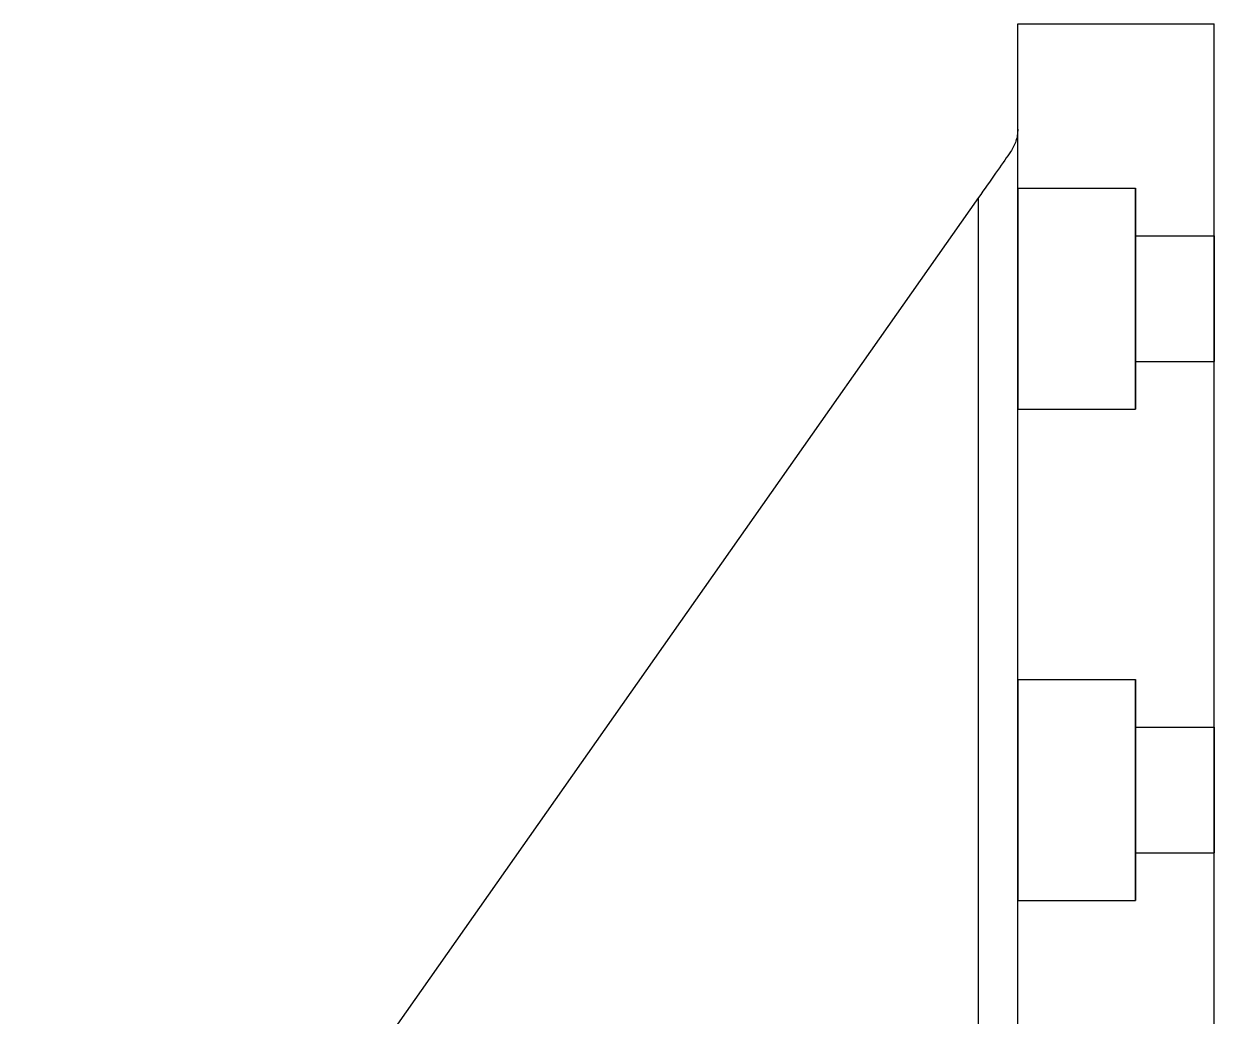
# Model space of a CAD drawing. Header units: millimetres. Extents: x -38 to 69, y -13 to 88.
# Drawn here: x -28.6 to 32, y 37.5 to 88 of the extents above; entities that cross this region are included whole.
import ezdxf

# ---------------------------------------------------------------- set-up
doc = ezdxf.new("R2010")
doc.units = ezdxf.units.MM
doc.layers.add('HIDDEN', color=8, linetype='Continuous')

msp = doc.modelspace()

# ---------------------------------------------------------------- linework, layer by layer
for points in [[(22, 10), (22, 88)], [(22, 88), (32, 88)], [(32, 10), (32, 88)], [(22, 82.632), (21.998, 82.556), (21.994, 82.479), (21.986, 82.403), (21.976, 82.327), (21.963, 82.252), (21.947, 82.177), (21.928, 82.103), (21.907, 82.029), (21.882, 81.957), (21.855, 81.885), (21.825, 81.815), (21.792, 81.746), (21.757, 81.678), (21.719, 81.611), (21.679, 81.546), (21.636, 81.483)], [(22, 82.632), (21.998, 82.556), (21.994, 82.479), (21.986, 82.403), (21.976, 82.327), (21.963, 82.252), (21.947, 82.177), (21.928, 82.103), (21.907, 82.029), (21.882, 81.957), (21.855, 81.885), (21.825, 81.815), (21.792, 81.746), (21.757, 81.678), (21.719, 81.611), (21.679, 81.546), (21.636, 81.483)], [(21.636, 81.483), (21.568, 81.386), (21.496, 81.283), (21.419, 81.173), (21.337, 81.057), (21.252, 80.935), (21.162, 80.807), (21.068, 80.674), (20.971, 80.536), (20.871, 80.394), (20.769, 80.248), (20.664, 80.098), (20.556, 79.945), (20.447, 79.79), (20.336, 79.633), (20.225, 79.474), (20.113, 79.314), (20, 79.154)], [(20, 79.154), (-28.595, 10)], [(20, 10), (20, 79.154)]]:
    msp.add_lwpolyline(points)
at = {"layer": 'HIDDEN'}
for points in [[(22, 10), (22, 88)], [(22, 88), (32, 88)], [(32, 10), (32, 88)], [(22, 82.632), (21.998, 82.556), (21.994, 82.479), (21.986, 82.403), (21.976, 82.327), (21.963, 82.252), (21.947, 82.177), (21.928, 82.103), (21.907, 82.029), (21.882, 81.957), (21.855, 81.885), (21.825, 81.815), (21.792, 81.746), (21.757, 81.678), (21.719, 81.611), (21.679, 81.546), (21.636, 81.483)], [(22, 82.632), (21.998, 82.556), (21.994, 82.479), (21.986, 82.403), (21.976, 82.327), (21.963, 82.252), (21.947, 82.177), (21.928, 82.103), (21.907, 82.029), (21.882, 81.957), (21.855, 81.885), (21.825, 81.815), (21.792, 81.746), (21.757, 81.678), (21.719, 81.611), (21.679, 81.546), (21.636, 81.483)], [(22, 10), (22, 82.632)], [(22, 10), (22, 82.632)], [(22, 10), (22, 82.632)], [(22, 10), (22, 82.632)], [(21.636, 81.483), (21.568, 81.386), (21.496, 81.283), (21.419, 81.173), (21.337, 81.057), (21.252, 80.935), (21.162, 80.807), (21.068, 80.674), (20.971, 80.536), (20.871, 80.394), (20.769, 80.248), (20.664, 80.098), (20.556, 79.945), (20.447, 79.79), (20.336, 79.633), (20.225, 79.474), (20.113, 79.314), (20, 79.154)], [(21.636, 81.483), (21.568, 81.386), (21.496, 81.283), (21.419, 81.173), (21.337, 81.057), (21.252, 80.935), (21.162, 80.807), (21.068, 80.674), (20.971, 80.536), (20.871, 80.394), (20.769, 80.248), (20.664, 80.098), (20.556, 79.945), (20.447, 79.79), (20.336, 79.633), (20.225, 79.474), (20.113, 79.314), (20, 79.154)], [(21.636, 81.483), (21.568, 81.386), (21.496, 81.283), (21.419, 81.173), (21.337, 81.057), (21.252, 80.935), (21.162, 80.807), (21.068, 80.674), (20.971, 80.536), (20.871, 80.394), (20.769, 80.248), (20.664, 80.098), (20.556, 79.945), (20.447, 79.79), (20.336, 79.633), (20.225, 79.474), (20.113, 79.314), (20, 79.154)], [(22, 79.625), (22, 79.59), (22, 79.554), (22, 79.519), (22, 79.484), (22, 79.38), (22, 79.276), (22, 79.172), (22, 79.068), (22, 78.9), (22, 78.733), (22, 78.565), (22, 78.398), (22, 78.175), (22, 77.952), (22, 77.73), (22, 77.507), (22, 77.24), (22, 76.974), (22, 76.707), (22, 76.441), (22, 76.143), (22, 75.846), (22, 75.549), (22, 75.252), (22, 74.939), (22, 74.626), (22, 74.313), (22, 74), (22, 73.687), (22, 73.374), (22, 73.061), (22, 72.748), (22, 72.451), (22, 72.154), (22, 71.857), (22, 71.559), (22, 71.293), (22, 71.026), (22, 70.76), (22, 70.493), (22, 70.27), (22, 70.048), (22, 69.825), (22, 69.602), (22, 69.435), (22, 69.267), (22, 69.1), (22, 68.932), (22, 68.828), (22, 68.724), (22, 68.62), (22, 68.516), (22, 68.481), (22, 68.446), (22, 68.41), (22, 68.375)], [(22, 68.375), (22, 68.41), (22, 68.446), (22, 68.481), (22, 68.516), (22, 68.62), (22, 68.724), (22, 68.828), (22, 68.932), (22, 69.1), (22, 69.267), (22, 69.435), (22, 69.602), (22, 69.825), (22, 70.048), (22, 70.27), (22, 70.493), (22, 70.76), (22, 71.026), (22, 71.293), (22, 71.559), (22, 71.857), (22, 72.154), (22, 72.451), (22, 72.748), (22, 73.061), (22, 73.374), (22, 73.687), (22, 74), (22, 74.313), (22, 74.626), (22, 74.939), (22, 75.252), (22, 75.549), (22, 75.846), (22, 76.143), (22, 76.441), (22, 76.707), (22, 76.974), (22, 77.24), (22, 77.507), (22, 77.73), (22, 77.952), (22, 78.175), (22, 78.398), (22, 78.565), (22, 78.733), (22, 78.9), (22, 79.068), (22, 79.172), (22, 79.276), (22, 79.38), (22, 79.484), (22, 79.519), (22, 79.554), (22, 79.59), (22, 79.625)], [(22, 79.625), (28, 79.625)], [(28, 79.625), (28, 79.59), (28, 79.554), (28, 79.519), (28, 79.484), (28, 79.38), (28, 79.276), (28, 79.172), (28, 79.068), (28, 78.9), (28, 78.733), (28, 78.565), (28, 78.398), (28, 78.175), (28, 77.952), (28, 77.73), (28, 77.507), (28, 77.24), (28, 76.974), (28, 76.707), (28, 76.441), (28, 76.143), (28, 75.846), (28, 75.549), (28, 75.252), (28, 74.939), (28, 74.626), (28, 74.313), (28, 74), (28, 73.687), (28, 73.374), (28, 73.061), (28, 72.748), (28, 72.451), (28, 72.154), (28, 71.857), (28, 71.559), (28, 71.293), (28, 71.026), (28, 70.76), (28, 70.493), (28, 70.27), (28, 70.048), (28, 69.825), (28, 69.602), (28, 69.435), (28, 69.267), (28, 69.1), (28, 68.932), (28, 68.828), (28, 68.724), (28, 68.62), (28, 68.516), (28, 68.481), (28, 68.446), (28, 68.41), (28, 68.375)], [(28, 68.375), (28, 68.41), (28, 68.446), (28, 68.481), (28, 68.516), (28, 68.62), (28, 68.724), (28, 68.828), (28, 68.932), (28, 69.1), (28, 69.267), (28, 69.435), (28, 69.602), (28, 69.825), (28, 70.048), (28, 70.27), (28, 70.493), (28, 70.76), (28, 71.026), (28, 71.293), (28, 71.559), (28, 71.857), (28, 72.154), (28, 72.451), (28, 72.748), (28, 73.061), (28, 73.374), (28, 73.687), (28, 74), (28, 74.313), (28, 74.626), (28, 74.939), (28, 75.252), (28, 75.549), (28, 75.846), (28, 76.143), (28, 76.441), (28, 76.707), (28, 76.974), (28, 77.24), (28, 77.507), (28, 77.73), (28, 77.952), (28, 78.175), (28, 78.398), (28, 78.565), (28, 78.733), (28, 78.9), (28, 79.068), (28, 79.172), (28, 79.276), (28, 79.38), (28, 79.484), (28, 79.519), (28, 79.554), (28, 79.59), (28, 79.625)], [(20, 79.154), (-28.595, 10)], [(20, 79.154), (-28.595, 10)], [(20, 79.154), (-28.595, 10)], [(28, 77.2), (32, 77.2)], [(28, 77.2), (28, 77.18), (28, 77.16), (28, 77.14), (28, 77.12), (28, 77.061), (28, 77.001), (28, 76.942), (28, 76.883), (28, 76.788), (28, 76.692), (28, 76.597), (28, 76.502), (28, 76.375), (28, 76.249), (28, 76.122), (28, 75.995), (28, 75.843), (28, 75.692), (28, 75.54), (28, 75.388), (28, 75.219), (28, 75.05), (28, 74.881), (28, 74.712), (28, 74.534), (28, 74.356), (28, 74.178), (28, 74), (28, 73.822), (28, 73.644), (28, 73.466), (28, 73.288), (28, 73.119), (28, 72.95), (28, 72.781), (28, 72.612), (28, 72.46), (28, 72.308), (28, 72.157), (28, 72.005), (28, 71.878), (28, 71.751), (28, 71.625), (28, 71.498), (28, 71.403), (28, 71.308), (28, 71.212), (28, 71.117), (28, 71.058), (28, 70.999), (28, 70.939), (28, 70.88), (28, 70.86), (28, 70.84), (28, 70.82), (28, 70.8)], [(28, 70.8), (28, 70.82), (28, 70.84), (28, 70.86), (28, 70.88), (28, 70.939), (28, 70.999), (28, 71.058), (28, 71.117), (28, 71.212), (28, 71.308), (28, 71.403), (28, 71.498), (28, 71.625), (28, 71.751), (28, 71.878), (28, 72.005), (28, 72.157), (28, 72.308), (28, 72.46), (28, 72.612), (28, 72.781), (28, 72.95), (28, 73.119), (28, 73.288), (28, 73.466), (28, 73.644), (28, 73.822), (28, 74), (28, 74.178), (28, 74.356), (28, 74.534), (28, 74.712), (28, 74.881), (28, 75.05), (28, 75.219), (28, 75.388), (28, 75.54), (28, 75.692), (28, 75.843), (28, 75.995), (28, 76.122), (28, 76.249), (28, 76.375), (28, 76.502), (28, 76.597), (28, 76.692), (28, 76.788), (28, 76.883), (28, 76.942), (28, 77.001), (28, 77.061), (28, 77.12), (28, 77.14), (28, 77.16), (28, 77.18), (28, 77.2)], [(32, 77.2), (32, 77.18), (32, 77.16), (32, 77.14), (32, 77.12), (32, 77.061), (32, 77.001), (32, 76.942), (32, 76.883), (32, 76.788), (32, 76.692), (32, 76.597), (32, 76.502), (32, 76.375), (32, 76.249), (32, 76.122), (32, 75.995), (32, 75.843), (32, 75.692), (32, 75.54), (32, 75.388), (32, 75.219), (32, 75.05), (32, 74.881), (32, 74.712), (32, 74.534), (32, 74.356), (32, 74.178), (32, 74), (32, 73.822), (32, 73.644), (32, 73.466), (32, 73.288), (32, 73.119), (32, 72.95), (32, 72.781), (32, 72.612), (32, 72.46), (32, 72.308), (32, 72.157), (32, 72.005), (32, 71.878), (32, 71.751), (32, 71.625), (32, 71.498), (32, 71.403), (32, 71.308), (32, 71.212), (32, 71.117), (32, 71.058), (32, 70.999), (32, 70.939), (32, 70.88), (32, 70.86), (32, 70.84), (32, 70.82), (32, 70.8)], [(32, 70.8), (32, 70.82), (32, 70.84), (32, 70.86), (32, 70.88), (32, 70.939), (32, 70.999), (32, 71.058), (32, 71.117), (32, 71.212), (32, 71.308), (32, 71.403), (32, 71.498), (32, 71.625), (32, 71.751), (32, 71.878), (32, 72.005), (32, 72.157), (32, 72.308), (32, 72.46), (32, 72.612), (32, 72.781), (32, 72.95), (32, 73.119), (32, 73.288), (32, 73.466), (32, 73.644), (32, 73.822), (32, 74), (32, 74.178), (32, 74.356), (32, 74.534), (32, 74.712), (32, 74.881), (32, 75.05), (32, 75.219), (32, 75.388), (32, 75.54), (32, 75.692), (32, 75.843), (32, 75.995), (32, 76.122), (32, 76.249), (32, 76.375), (32, 76.502), (32, 76.597), (32, 76.692), (32, 76.788), (32, 76.883), (32, 76.942), (32, 77.001), (32, 77.061), (32, 77.12), (32, 77.14), (32, 77.16), (32, 77.18), (32, 77.2)], [(28, 70.8), (32, 70.8)], [(22, 68.375), (28, 68.375)], [(22, 54.625), (22, 54.59), (22, 54.554), (22, 54.519), (22, 54.484), (22, 54.38), (22, 54.276), (22, 54.172), (22, 54.068), (22, 53.9), (22, 53.733), (22, 53.565), (22, 53.398), (22, 53.175), (22, 52.952), (22, 52.73), (22, 52.507), (22, 52.24), (22, 51.974), (22, 51.707), (22, 51.441), (22, 51.143), (22, 50.846), (22, 50.549), (22, 50.252), (22, 49.939), (22, 49.626), (22, 49.313), (22, 49), (22, 48.687), (22, 48.374), (22, 48.061), (22, 47.748), (22, 47.451), (22, 47.154), (22, 46.857), (22, 46.559), (22, 46.293), (22, 46.026), (22, 45.76), (22, 45.493), (22, 45.27), (22, 45.048), (22, 44.825), (22, 44.602), (22, 44.435), (22, 44.267), (22, 44.1), (22, 43.932), (22, 43.828), (22, 43.724), (22, 43.62), (22, 43.516), (22, 43.481), (22, 43.446), (22, 43.41), (22, 43.375)], [(22, 43.375), (22, 43.41), (22, 43.446), (22, 43.481), (22, 43.516), (22, 43.62), (22, 43.724), (22, 43.828), (22, 43.932), (22, 44.1), (22, 44.267), (22, 44.435), (22, 44.602), (22, 44.825), (22, 45.048), (22, 45.27), (22, 45.493), (22, 45.76), (22, 46.026), (22, 46.293), (22, 46.559), (22, 46.857), (22, 47.154), (22, 47.451), (22, 47.748), (22, 48.061), (22, 48.374), (22, 48.687), (22, 49), (22, 49.313), (22, 49.626), (22, 49.939), (22, 50.252), (22, 50.549), (22, 50.846), (22, 51.143), (22, 51.441), (22, 51.707), (22, 51.974), (22, 52.24), (22, 52.507), (22, 52.73), (22, 52.952), (22, 53.175), (22, 53.398), (22, 53.565), (22, 53.733), (22, 53.9), (22, 54.068), (22, 54.172), (22, 54.276), (22, 54.38), (22, 54.484), (22, 54.519), (22, 54.554), (22, 54.59), (22, 54.625)], [(22, 54.625), (28, 54.625)], [(28, 54.625), (28, 54.59), (28, 54.554), (28, 54.519), (28, 54.484), (28, 54.38), (28, 54.276), (28, 54.172), (28, 54.068), (28, 53.9), (28, 53.733), (28, 53.565), (28, 53.398), (28, 53.175), (28, 52.952), (28, 52.73), (28, 52.507), (28, 52.24), (28, 51.974), (28, 51.707), (28, 51.441), (28, 51.143), (28, 50.846), (28, 50.549), (28, 50.252), (28, 49.939), (28, 49.626), (28, 49.313), (28, 49), (28, 48.687), (28, 48.374), (28, 48.061), (28, 47.748), (28, 47.451), (28, 47.154), (28, 46.857), (28, 46.559), (28, 46.293), (28, 46.026), (28, 45.76), (28, 45.493), (28, 45.27), (28, 45.048), (28, 44.825), (28, 44.602), (28, 44.435), (28, 44.267), (28, 44.1), (28, 43.932), (28, 43.828), (28, 43.724), (28, 43.62), (28, 43.516), (28, 43.481), (28, 43.446), (28, 43.41), (28, 43.375)], [(28, 43.375), (28, 43.41), (28, 43.446), (28, 43.481), (28, 43.516), (28, 43.62), (28, 43.724), (28, 43.828), (28, 43.932), (28, 44.1), (28, 44.267), (28, 44.435), (28, 44.602), (28, 44.825), (28, 45.048), (28, 45.27), (28, 45.493), (28, 45.76), (28, 46.026), (28, 46.293), (28, 46.559), (28, 46.857), (28, 47.154), (28, 47.451), (28, 47.748), (28, 48.061), (28, 48.374), (28, 48.687), (28, 49), (28, 49.313), (28, 49.626), (28, 49.939), (28, 50.252), (28, 50.549), (28, 50.846), (28, 51.143), (28, 51.441), (28, 51.707), (28, 51.974), (28, 52.24), (28, 52.507), (28, 52.73), (28, 52.952), (28, 53.175), (28, 53.398), (28, 53.565), (28, 53.733), (28, 53.9), (28, 54.068), (28, 54.172), (28, 54.276), (28, 54.38), (28, 54.484), (28, 54.519), (28, 54.554), (28, 54.59), (28, 54.625)], [(28, 52.2), (32, 52.2)], [(28, 52.2), (28, 52.18), (28, 52.16), (28, 52.14), (28, 52.12), (28, 52.061), (28, 52.001), (28, 51.942), (28, 51.883), (28, 51.788), (28, 51.692), (28, 51.597), (28, 51.502), (28, 51.375), (28, 51.249), (28, 51.122), (28, 50.995), (28, 50.843), (28, 50.692), (28, 50.54), (28, 50.388), (28, 50.219), (28, 50.05), (28, 49.881), (28, 49.712), (28, 49.534), (28, 49.356), (28, 49.178), (28, 49), (28, 48.822), (28, 48.644), (28, 48.466), (28, 48.288), (28, 48.119), (28, 47.95), (28, 47.781), (28, 47.612), (28, 47.46), (28, 47.308), (28, 47.157), (28, 47.005), (28, 46.878), (28, 46.751), (28, 46.625), (28, 46.498), (28, 46.403), (28, 46.308), (28, 46.212), (28, 46.117), (28, 46.058), (28, 45.999), (28, 45.939), (28, 45.88), (28, 45.86), (28, 45.84), (28, 45.82), (28, 45.8)], [(28, 45.8), (28, 45.82), (28, 45.84), (28, 45.86), (28, 45.88), (28, 45.939), (28, 45.999), (28, 46.058), (28, 46.117), (28, 46.212), (28, 46.308), (28, 46.403), (28, 46.498), (28, 46.625), (28, 46.751), (28, 46.878), (28, 47.005), (28, 47.157), (28, 47.308), (28, 47.46), (28, 47.612), (28, 47.781), (28, 47.95), (28, 48.119), (28, 48.288), (28, 48.466), (28, 48.644), (28, 48.822), (28, 49), (28, 49.178), (28, 49.356), (28, 49.534), (28, 49.712), (28, 49.881), (28, 50.05), (28, 50.219), (28, 50.388), (28, 50.54), (28, 50.692), (28, 50.843), (28, 50.995), (28, 51.122), (28, 51.249), (28, 51.375), (28, 51.502), (28, 51.597), (28, 51.692), (28, 51.788), (28, 51.883), (28, 51.942), (28, 52.001), (28, 52.061), (28, 52.12), (28, 52.14), (28, 52.16), (28, 52.18), (28, 52.2)], [(32, 52.2), (32, 52.18), (32, 52.16), (32, 52.14), (32, 52.12), (32, 52.061), (32, 52.001), (32, 51.942), (32, 51.883), (32, 51.788), (32, 51.692), (32, 51.597), (32, 51.502), (32, 51.375), (32, 51.249), (32, 51.122), (32, 50.995), (32, 50.843), (32, 50.692), (32, 50.54), (32, 50.388), (32, 50.219), (32, 50.05), (32, 49.881), (32, 49.712), (32, 49.534), (32, 49.356), (32, 49.178), (32, 49), (32, 48.822), (32, 48.644), (32, 48.466), (32, 48.288), (32, 48.119), (32, 47.95), (32, 47.781), (32, 47.612), (32, 47.46), (32, 47.308), (32, 47.157), (32, 47.005), (32, 46.878), (32, 46.751), (32, 46.625), (32, 46.498), (32, 46.403), (32, 46.308), (32, 46.212), (32, 46.117), (32, 46.058), (32, 45.999), (32, 45.939), (32, 45.88), (32, 45.86), (32, 45.84), (32, 45.82), (32, 45.8)], [(32, 45.8), (32, 45.82), (32, 45.84), (32, 45.86), (32, 45.88), (32, 45.939), (32, 45.999), (32, 46.058), (32, 46.117), (32, 46.212), (32, 46.308), (32, 46.403), (32, 46.498), (32, 46.625), (32, 46.751), (32, 46.878), (32, 47.005), (32, 47.157), (32, 47.308), (32, 47.46), (32, 47.612), (32, 47.781), (32, 47.95), (32, 48.119), (32, 48.288), (32, 48.466), (32, 48.644), (32, 48.822), (32, 49), (32, 49.178), (32, 49.356), (32, 49.534), (32, 49.712), (32, 49.881), (32, 50.05), (32, 50.219), (32, 50.388), (32, 50.54), (32, 50.692), (32, 50.843), (32, 50.995), (32, 51.122), (32, 51.249), (32, 51.375), (32, 51.502), (32, 51.597), (32, 51.692), (32, 51.788), (32, 51.883), (32, 51.942), (32, 52.001), (32, 52.061), (32, 52.12), (32, 52.14), (32, 52.16), (32, 52.18), (32, 52.2)], [(28, 45.8), (32, 45.8)], [(22, 43.375), (28, 43.375)]]:
    msp.add_lwpolyline(points, dxfattribs=at)

doc.saveas('drawing.dxf')
